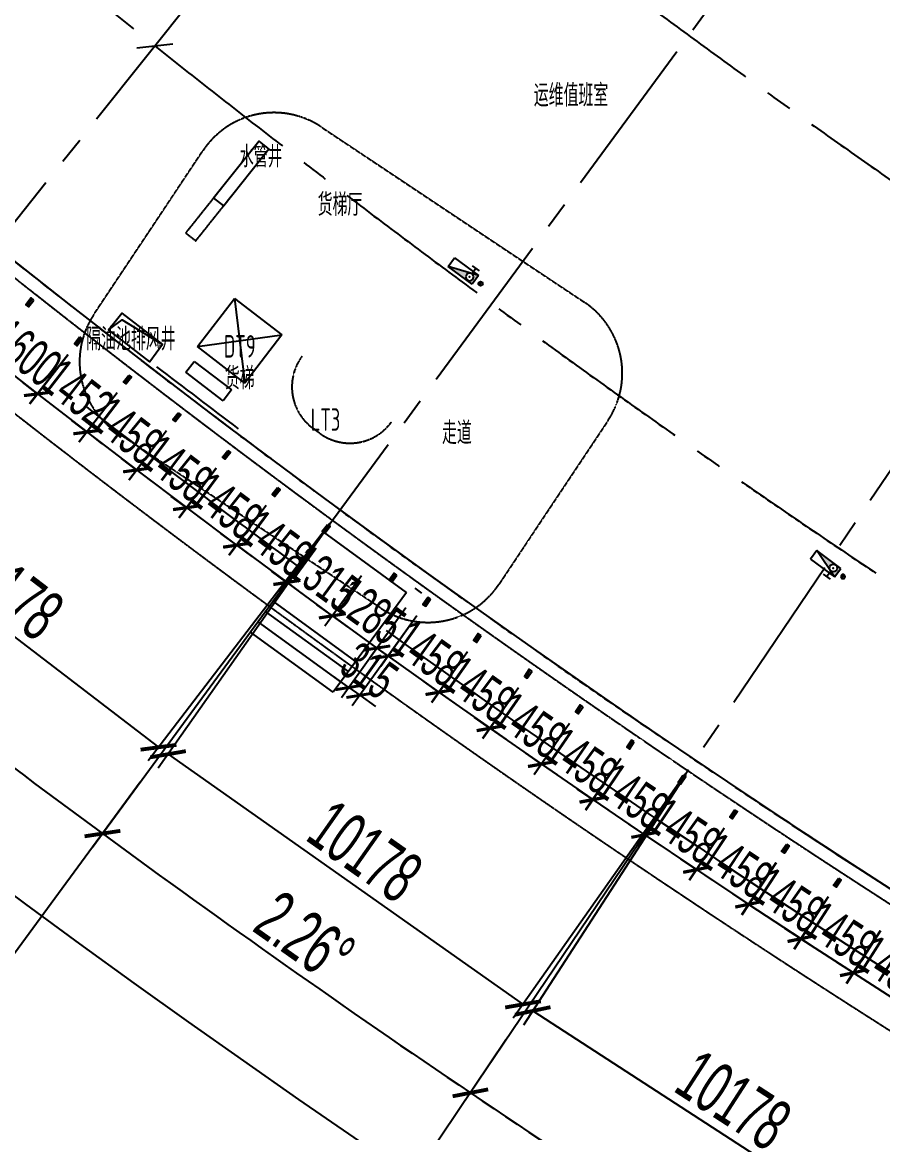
# Model space of a CAD drawing. Extents: x -668578 to 2331563, y -1202445 to 1620273.
# Drawn here: x 160994 to 181167, y 67706 to 93733 of the extents above; entities that cross this region are included whole.
import ezdxf
from ezdxf.enums import TextEntityAlignment as Align

# ---------------------------------------------------------------- set-up
doc = ezdxf.new("R2010")
doc.units = 0
for name, pattern in [('CENTER2', [28.575, 19.05, -3.175, 3.175, -3.175]), ('DASH', [0.35, 0.25, -0.1]), ('DOT2', [0.125, 0, -0.125])]:
    doc.linetypes.add(name, pattern=pattern)
doc.layers.get('0').update_dxf_attribs({"color": 8})
doc.layers.get('Defpoints').update_dxf_attribs({"color": 8})
for name, color, linetype in [('#标注', 8, 'Continuous'), ('#轴线', 8, 'CENTER2'), ('A-BEAM-PLAN-C', 8, 'Continuous'), ('A-DIMS-150', 8, 'Continuous'), ('A-DIMS-200', 8, 'Continuous'), ('A-EVTR', 8, 'Continuous'), ('A-FLOR-OTLN', 8, 'DOT2'), ('A-HATH', 8, 'Continuous'), ('A-STRS', 8, 'Continuous'), ('A-WIND-FRAM', 8, 'Continuous'), ('G-PATT', 8, 'Continuous'), ('STAIR', 8, 'Continuous'), ('外轮廓', 8, 'Continuous'), ('建-文字', 8, 'Continuous'), ('建-消防-文字', 8, 'Continuous'), ('水-消防-消火栓', 8, 'Continuous'), ('水-消防-消火栓-标识', 8, 'Continuous')]:
    doc.layers.add(name, color=color, linetype=linetype)
doc.layers.add('Def point', color=8, linetype='Continuous', plot=False)
doc.styles.add('JHZX', font='jrs.shx', dxfattribs={"width": 0.6, "bigfont": 'jhz.shx'})
doc.styles.add('XD2008', font='xd-hzs.shx', dxfattribs={"width": 0.7, "bigfont": 'xd-hztxt.shx'})
doc.dimstyles.new('JZBZ-300', dxfattribs={"dimscale": 300, "dimtxt": 3, "dimasz": 1.5, "dimexe": 1, "dimexo": 1, "dimgap": 0.5, "dimtad": 1, "dimdec": 0, "dimdsep": 46, "dimtxsty": 'JHZX', "dimblk1": 'ARCHTICK', "dimblk2": 'ARCHTICK', "dimsah": 1, "dimcen": 0, "dimclrd": 1, "dimclre": 1, "dimclrt": 2, "dimazin": 2, "dimtfac": 1, "dimtdec": 0, "dimtix": 1, "dimtmove": 0, "dimatfit": 3, "dimfxl": 0, "dimtolj": 1, "dimlwd": -1, "dimlwe": -1, "dimarcsym": 0})
doc.dimstyles.new('JZBZ-400', dxfattribs={"dimscale": 400, "dimtxt": 3, "dimasz": 1.5, "dimexe": 1, "dimexo": 1, "dimgap": 0.5, "dimtad": 1, "dimdec": 0, "dimdsep": 46, "dimtxsty": 'JHZX', "dimblk1": 'ARCHTICK', "dimblk2": 'ARCHTICK', "dimsah": 1, "dimcen": 0, "dimclrd": 1, "dimclre": 1, "dimclrt": 2, "dimazin": 2, "dimtfac": 1, "dimtdec": 0, "dimtix": 1, "dimtmove": 0, "dimatfit": 3, "dimfxl": 0, "dimtolj": 1, "dimlwd": -1, "dimlwe": -1, "dimarcsym": 0})

# ---------------------------------------------------------------- blocks, each defined once
blk = doc.blocks.new('_ARCHTICK')
at = {"color": 0, "linetype": 'ByBlock', "const_width": 0.15}
blk.add_lwpolyline([(-0.5, -0.5), (0.5, 0.5)], dxfattribs=at)
blk = doc.blocks.new('*D2939')
at = {"layer": '#标注', "ltscale": 300, "transparency": 16777216}
for p, q in [((-1773, -1481), (-9342, -7863)), ((165914, -92056), (164727, -101884))]:
    blk.add_line(p, q, dxfattribs=at)
blk.add_arc((197092, 166179), 269610, 220.13382, 263.11563, dxfattribs=at)
at = {"layer": 'Defpoints', "color": 0, "ltscale": 300, "transparency": 16777216}
for p in [(197092, 166179), (-1467, -1224), (40380, -53208), (165962, -91659)]:
    blk.add_point(p, dxfattribs=at)
at = {"layer": '#标注', "ltscale": 300, "transparency": 16777216, "xscale": 600, "yscale": 600, "zscale": 600}
for p, rotation in [((-9036, -7605), 130.1338192809485), ((164775, -101487), 353.1156299250187)]:
    blk.add_blockref('_ARCHTICK', p, dxfattribs=dict(at, rotation=rotation))
at = {"layer": '#标注', "ltscale": 300, "transparency": 16777216, "insert": (69342, -70334), "char_height": 1200, "attachment_point": 5, "rotation": 331.6247, "style": 'JHZX'}
blk.add_mtext('\\A1;42.98°', dxfattribs=at)
blk = doc.blocks.new('*D2928')
at = {"layer": '#标注', "ltscale": 300, "transparency": 16777216}
for p, q in [((34974, -37229), (30299, -43094)), ((43129, -43470), (38690, -49515))]:
    blk.add_line(p, q, dxfattribs=at)
blk.add_arc((197092, 166179), 267210, 231.44482, 233.70702, dxfattribs=at)
at = {"layer": 'Defpoints', "color": 0, "ltscale": 300, "transparency": 16777216}
for p in [(197092, 166179), (35223, -36916), (43366, -43147), (33313, -44955)]:
    blk.add_point(p, dxfattribs=at)
at = {"layer": '#标注', "ltscale": 300, "transparency": 16777216, "xscale": 600, "yscale": 600, "zscale": 600}
for p, rotation in [((30549, -42781), 141.4448202023588), ((38927, -49192), 323.7070209422223)]:
    blk.add_blockref('_ARCHTICK', p, dxfattribs=dict(at, rotation=rotation))
at = {"layer": '#标注', "ltscale": 300, "transparency": 16777216, "insert": (35192, -45393), "char_height": 1200, "attachment_point": 5, "rotation": 322.5759, "style": 'JHZX'}
blk.add_mtext('\\A1;2.26°', dxfattribs=at)
blk = doc.blocks.new('*D2929')
at = {"layer": '#标注', "ltscale": 300, "transparency": 16777216}
for p, q in [((43129, -43470), (38690, -49515)), ((51525, -49384), (47327, -55599))]:
    blk.add_line(p, q, dxfattribs=at)
blk.add_arc((197092, 166179), 267210, 233.70702, 235.96922, dxfattribs=at)
at = {"layer": 'Defpoints', "color": 0, "ltscale": 300, "transparency": 16777216}
for p in [(197092, 166179), (43366, -43147), (51748, -49052), (41775, -51255)]:
    blk.add_point(p, dxfattribs=at)
at = {"layer": '#标注', "ltscale": 300, "transparency": 16777216, "xscale": 600, "yscale": 600, "zscale": 600}
for p, rotation in [((38927, -49192), 143.7070209422216), ((47551, -55268), 325.9692216820953)]:
    blk.add_blockref('_ARCHTICK', p, dxfattribs=dict(at, rotation=rotation))
at = {"layer": '#标注', "ltscale": 300, "transparency": 16777216, "insert": (43670, -51619), "char_height": 1200, "attachment_point": 5, "rotation": 324.8381, "style": 'JHZX'}
blk.add_mtext('\\A1;2.26°', dxfattribs=at)
blk = doc.blocks.new('*D2930')
at = {"layer": '#标注', "ltscale": 300, "transparency": 16777216}
for p, q in [((51525, -49384), (47327, -55599)), ((60147, -54962), (56198, -61338))]:
    blk.add_line(p, q, dxfattribs=at)
blk.add_arc((197092, 166179), 267210, 235.96922, 238.23142, dxfattribs=at)
at = {"layer": 'Defpoints', "color": 0, "ltscale": 300, "transparency": 16777216}
for p in [(197092, 166179), (51748, -49052), (60357, -54622), (50478, -57217)]:
    blk.add_point(p, dxfattribs=at)
at = {"layer": '#标注', "ltscale": 300, "transparency": 16777216, "xscale": 600, "yscale": 600, "zscale": 600}
for p, rotation in [((47551, -55268), 145.9692216820956), ((56409, -60998), 328.2314223311194)]:
    blk.add_blockref('_ARCHTICK', p, dxfattribs=dict(at, rotation=rotation))
at = {"layer": '#标注', "ltscale": 300, "transparency": 16777216, "insert": (52386, -57505), "char_height": 1200, "attachment_point": 5, "rotation": 327.1003, "style": 'JHZX'}
blk.add_mtext('\\A1;2.26°', dxfattribs=at)
blk = doc.blocks.new('*U2924')
at = {"linetype": 'ByBlock'}
blk.add_line((0, -20), (0, 0), dxfattribs=at)
blk.add_circle((0, -24), 4, dxfattribs=at)
at = {"color": 253, "linetype": 'ByBlock', "style": 'JHZX', "width": 0.75}
blk.add_attdef('AXES', text='', height=4, dxfattribs=at).set_placement((0, -24), align=Align.MIDDLE_CENTER)
blk = doc.blocks.new('*D3009')
at = {"layer": '#标注', "transparency": 16777216}
for p, q in [((-118332, -26825), (-122588, -32386)), ((-122345, -32068), (-114262, -38254)), ((-110249, -33010), (-114505, -38571))]:
    blk.add_line(p, q, dxfattribs=at)
at = {"layer": 'Defpoints', "color": 0, "transparency": 16777216}
for p in [(-118089, -26507), (-110006, -32692), (-114262, -38254)]:
    blk.add_point(p, dxfattribs=at)
at = {"layer": '#标注', "transparency": 16777216, "xscale": 600, "yscale": 600, "zscale": 600}
for p, rotation in [((-122345, -32068), 142.5759192898521), ((-114262, -38254), 322.5759192898521)]:
    blk.add_blockref('_ARCHTICK', p, dxfattribs=dict(at, rotation=rotation))
at = {"layer": '#标注', "transparency": 16777216, "insert": (-117817, -34526), "char_height": 1200, "attachment_point": 5, "rotation": 322.5759, "style": 'JHZX'}
blk.add_mtext('\\A1;10178', dxfattribs=at)
blk = doc.blocks.new('*D3010')
at = {"layer": '#标注', "transparency": 16777216}
for p, q in [((-101902, -38890), (-105706, -44769)), ((-105489, -44433), (-96943, -49962)), ((-93357, -44418), (-97160, -50298))]:
    blk.add_line(p, q, dxfattribs=at)
at = {"layer": 'Defpoints', "color": 0, "transparency": 16777216}
for p in [(-101685, -38554), (-93139, -44082), (-96943, -49962)]:
    blk.add_point(p, dxfattribs=at)
at = {"layer": '#标注', "transparency": 16777216, "xscale": 600, "yscale": 600, "zscale": 600}
for p, rotation in [((-105489, -44433), 147.1003207696899), ((-96943, -49962), 327.1003207696899)]:
    blk.add_blockref('_ARCHTICK', p, dxfattribs=dict(at, rotation=rotation))
at = {"layer": '#标注', "transparency": 16777216, "insert": (-100782, -46526), "char_height": 1200, "attachment_point": 5, "rotation": 327.1003, "style": 'JHZX'}
blk.add_mtext('\\A1;10178', dxfattribs=at)
blk = doc.blocks.new('*D3011')
at = {"layer": '#标注', "transparency": 16777216}
for p, q in [((-110236, -33019), (-114269, -38744)), ((-114039, -38417), (-105718, -44279)), ((-101916, -38881), (-105948, -44606))]:
    blk.add_line(p, q, dxfattribs=at)
at = {"layer": 'Defpoints', "color": 0, "transparency": 16777216}
for p in [(-110006, -32692), (-101685, -38554), (-105718, -44279)]:
    blk.add_point(p, dxfattribs=at)
at = {"layer": '#标注', "transparency": 16777216, "xscale": 600, "yscale": 600, "zscale": 600}
for p, rotation in [((-114039, -38417), 144.8381225946805), ((-105718, -44279), 324.8381225946805)]:
    blk.add_blockref('_ARCHTICK', p, dxfattribs=dict(at, rotation=rotation))
at = {"layer": '#标注', "transparency": 16777216, "insert": (-109418, -40694), "char_height": 1200, "attachment_point": 5, "rotation": 324.8381, "style": 'JHZX'}
blk.add_mtext('\\A1;10178', dxfattribs=at)
blk = doc.blocks.new('*D2565')
at = {"layer": '#标注', "color": 1, "ltscale": 300, "transparency": 16777216}
for p, q in [((160807, 86923), (159907, 85774)), ((160092, 86010), (161351, 85023)), ((162067, 85935), (161166, 84787))]:
    blk.add_line(p, q, dxfattribs=at)
at = {"layer": 'Defpoints', "color": 0, "ltscale": 300, "transparency": 16777216}
for p in [(160992, 87159), (162252, 86172), (161351, 85023)]:
    blk.add_point(p, dxfattribs=at)
at = {"layer": '#标注', "color": 1, "ltscale": 300, "transparency": 16777216, "xscale": 450, "yscale": 450, "zscale": 450}
for p, rotation in [((160092, 86010), 141.9149667634402), ((161351, 85023), 321.9149667634401)]:
    blk.add_blockref('_ARCHTICK', p, dxfattribs=dict(at, rotation=rotation))
at = {"layer": '#标注', "color": 2, "ltscale": 300, "transparency": 16777216, "insert": (161092, 85989), "char_height": 900, "attachment_point": 5, "rotation": 321.915, "style": 'JHZX'}
blk.add_mtext('\\A1;1600', dxfattribs=at)
blk = doc.blocks.new('*D2566')
at = {"layer": '#标注', "color": 1, "ltscale": 300, "transparency": 16777216}
for p, q in [((162068, 85934), (161176, 84782)), ((161360, 85019), (161004, 85295)), ((161360, 85019), (162508, 84130)), ((163217, 85045), (162324, 83893)), ((162508, 84130), (162864, 83854))]:
    blk.add_line(p, q, dxfattribs=at)
at = {"layer": 'Defpoints', "color": 0, "ltscale": 300, "transparency": 16777216}
for p in [(162252, 86172), (163400, 85282), (162508, 84130)]:
    blk.add_point(p, dxfattribs=at)
at = {"layer": '#标注', "color": 1, "ltscale": 300, "transparency": 16777216, "xscale": 450, "yscale": 450, "zscale": 450}
for p, rotation in [((161360, 85019), 322.2533537688861), ((162508, 84130), 142.2533537688861)]:
    blk.add_blockref('_ARCHTICK', p, dxfattribs=dict(at, rotation=rotation))
at = {"layer": '#标注', "color": 2, "ltscale": 300, "transparency": 16777216, "insert": (162301, 85049), "char_height": 900, "attachment_point": 5, "rotation": 322.2534, "style": 'JHZX'}
blk.add_mtext('\\A1;1452', dxfattribs=at)
blk = doc.blocks.new('*D2567')
at = {"layer": '#标注', "color": 1, "ltscale": 300, "transparency": 16777216}
for p, q in [((163218, 85044), (162333, 83888)), ((162515, 84126), (162158, 84399)), ((162515, 84126), (163673, 83240)), ((164376, 84158), (163491, 83002)), ((163673, 83240), (164030, 82967))]:
    blk.add_line(p, q, dxfattribs=at)
at = {"layer": 'Defpoints', "color": 0, "ltscale": 300, "transparency": 16777216}
for p in [(163400, 85282), (164558, 84397), (163673, 83240)]:
    blk.add_point(p, dxfattribs=at)
at = {"layer": '#标注', "color": 1, "ltscale": 300, "transparency": 16777216, "xscale": 450, "yscale": 450, "zscale": 450}
for p, rotation in [((162515, 84126), 322.5759630765827), ((163673, 83240), 142.5759630765827)]:
    blk.add_blockref('_ARCHTICK', p, dxfattribs=dict(at, rotation=rotation))
at = {"layer": '#标注', "color": 2, "ltscale": 300, "transparency": 16777216, "insert": (163459, 84159), "char_height": 900, "attachment_point": 5, "rotation": 322.576, "style": 'JHZX'}
blk.add_mtext('\\A1;1458', dxfattribs=at)
blk = doc.blocks.new('*D2568')
at = {"layer": '#标注', "color": 1, "ltscale": 300, "transparency": 16777216}
for p, q in [((164377, 84157), (163500, 82998)), ((163681, 83237), (163322, 83509)), ((163681, 83237), (164844, 82358)), ((165540, 83278), (164663, 82118)), ((164844, 82358), (165203, 82086))]:
    blk.add_line(p, q, dxfattribs=at)
at = {"layer": 'Defpoints', "color": 0, "ltscale": 300, "transparency": 16777216}
for p in [(164558, 84397), (165721, 83517), (164844, 82358)]:
    blk.add_point(p, dxfattribs=at)
at = {"layer": '#标注', "color": 1, "ltscale": 300, "transparency": 16777216, "xscale": 450, "yscale": 450, "zscale": 450}
for p, rotation in [((163681, 83237), 322.899107211722), ((164844, 82358), 142.899107211722)]:
    blk.add_blockref('_ARCHTICK', p, dxfattribs=dict(at, rotation=rotation))
at = {"layer": '#标注', "color": 2, "ltscale": 300, "transparency": 16777216, "insert": (164624, 83276), "char_height": 900, "attachment_point": 5, "rotation": 322.8991, "style": 'JHZX'}
blk.add_mtext('\\A1;1458', dxfattribs=at)
blk = doc.blocks.new('*D2569')
at = {"layer": '#标注', "color": 1, "ltscale": 300, "transparency": 16777216}
for p, q in [((165541, 83277), (164670, 82112)), ((164850, 82352), (164489, 82621)), ((164850, 82352), (166017, 81479)), ((166709, 82404), (165838, 81239)), ((166017, 81479), (166378, 81210))]:
    blk.add_line(p, q, dxfattribs=at)
at = {"layer": 'Defpoints', "color": 0, "ltscale": 300, "transparency": 16777216}
for p in [(165721, 83517), (166888, 82644), (166017, 81479)]:
    blk.add_point(p, dxfattribs=at)
at = {"layer": '#标注', "color": 1, "ltscale": 300, "transparency": 16777216, "xscale": 450, "yscale": 450, "zscale": 450}
for p, rotation in [((164850, 82352), 323.2222601795789), ((166017, 81479), 143.2222601795789)]:
    blk.add_blockref('_ARCHTICK', p, dxfattribs=dict(at, rotation=rotation))
at = {"layer": '#标注', "color": 2, "ltscale": 300, "transparency": 16777216, "insert": (165793, 82396), "char_height": 900, "attachment_point": 5, "rotation": 323.2223, "style": 'JHZX'}
blk.add_mtext('\\A1;1458', dxfattribs=at)
blk = doc.blocks.new('*D2570')
at = {"layer": '#标注', "color": 1, "ltscale": 300, "transparency": 16777216}
for p, q in [((166710, 82403), (165845, 81231)), ((166023, 81473), (165661, 81740)), ((166023, 81473), (167195, 80607)), ((167883, 81537), (167017, 80365)), ((167195, 80607), (167557, 80339))]:
    blk.add_line(p, q, dxfattribs=at)
at = {"layer": 'Defpoints', "color": 0, "ltscale": 300, "transparency": 16777216}
for p in [(166888, 82644), (168061, 81778), (167195, 80607)]:
    blk.add_point(p, dxfattribs=at)
at = {"layer": '#标注', "color": 1, "ltscale": 300, "transparency": 16777216, "xscale": 450, "yscale": 450, "zscale": 450}
for p, rotation in [((166023, 81473), 323.5454596409256), ((167195, 80607), 143.5454596409255)]:
    blk.add_blockref('_ARCHTICK', p, dxfattribs=dict(at, rotation=rotation))
at = {"layer": '#标注', "color": 2, "ltscale": 300, "transparency": 16777216, "insert": (166966, 81522), "char_height": 900, "attachment_point": 5, "rotation": 323.5455, "style": 'JHZX'}
blk.add_mtext('\\A1;1458', dxfattribs=at)
blk = doc.blocks.new('*D2571')
at = {"layer": '#标注', "color": 1, "ltscale": 300, "transparency": 16777216}
for p, q in [((167884, 81536), (167023, 80358)), ((167200, 80600), (166837, 80865)), ((168946, 80760), (168085, 79582)), ((167200, 80600), (168262, 79824)), ((168262, 79824), (168626, 79559))]:
    blk.add_line(p, q, dxfattribs=at)
at = {"layer": 'Defpoints', "color": 0, "ltscale": 300, "transparency": 16777216}
for p in [(168061, 81778), (169123, 81002), (168262, 79824)]:
    blk.add_point(p, dxfattribs=at)
at = {"layer": '#标注', "color": 1, "ltscale": 300, "transparency": 16777216, "xscale": 450, "yscale": 450, "zscale": 450}
for p, rotation in [((167200, 80600), 323.8528529970459), ((168262, 79824), 143.8528529970459)]:
    blk.add_blockref('_ARCHTICK', p, dxfattribs=dict(at, rotation=rotation))
at = {"layer": '#标注', "color": 2, "ltscale": 300, "transparency": 16777216, "insert": (168085, 80696), "char_height": 900, "attachment_point": 5, "rotation": 323.8529, "style": 'JHZX'}
blk.add_mtext('\\A1;1315', dxfattribs=at)
blk = doc.blocks.new('*D2572')
at = {"layer": '#标注', "color": 1, "ltscale": 300, "transparency": 16777216}
for p, q in [((168947, 80759), (168091, 79575)), ((168267, 79818), (167902, 80082)), ((169989, 80006), (169133, 78822)), ((168267, 79818), (169308, 79065)), ((169308, 79065), (169673, 78802))]:
    blk.add_line(p, q, dxfattribs=at)
at = {"layer": 'Defpoints', "color": 0, "ltscale": 300, "transparency": 16777216}
for p in [(169123, 81002), (170165, 80250), (169308, 79065)]:
    blk.add_point(p, dxfattribs=at)
at = {"layer": '#标注', "color": 1, "ltscale": 300, "transparency": 16777216, "xscale": 450, "yscale": 450, "zscale": 450}
for p, rotation in [((168267, 79818), 324.141099078359), ((169308, 79065), 144.141099078359)]:
    blk.add_blockref('_ARCHTICK', p, dxfattribs=dict(at, rotation=rotation))
at = {"layer": '#标注', "color": 2, "ltscale": 300, "transparency": 16777216, "insert": (169139, 79928), "char_height": 900, "attachment_point": 5, "rotation": 324.1411, "style": 'JHZX'}
blk.add_mtext('\\A1;1285', dxfattribs=at)
blk = doc.blocks.new('*D2573')
at = {"layer": '#标注', "color": 1, "ltscale": 300, "transparency": 16777216}
for p, q in [((169990, 80006), (168476, 77898)), ((170245, 79822), (168732, 77714)), ((168651, 78141), (168285, 78404)), ((168651, 78141), (168907, 77958)), ((168907, 77958), (169272, 77695))]:
    blk.add_line(p, q, dxfattribs=at)
at = {"layer": 'Defpoints', "color": 0, "ltscale": 300, "transparency": 16777216}
for p in [(170165, 80250), (170420, 80066), (168907, 77958)]:
    blk.add_point(p, dxfattribs=at)
at = {"layer": '#标注', "color": 1, "ltscale": 300, "transparency": 16777216, "xscale": 450, "yscale": 450, "zscale": 450}
for p, rotation in [((168651, 78141), 324.3185436404275), ((168907, 77958), 144.3185436404275)]:
    blk.add_blockref('_ARCHTICK', p, dxfattribs=dict(at, rotation=rotation))
at = {"layer": '#标注', "color": 2, "ltscale": 300, "transparency": 16777216, "insert": (169129, 78537), "char_height": 900, "attachment_point": 5, "rotation": 324.3185, "style": 'JHZX'}
blk.add_mtext('\\A1;315', dxfattribs=at)
blk = doc.blocks.new('*D2574')
at = {"layer": '#标注', "color": 1, "ltscale": 300, "transparency": 16777216}
for p, q in [((170246, 79822), (169399, 78634)), ((169574, 78878), (169207, 79139)), ((169574, 78878), (170761, 78032)), ((171433, 78975), (170586, 77788)), ((170761, 78032), (171127, 77771))]:
    blk.add_line(p, q, dxfattribs=at)
at = {"layer": 'Defpoints', "color": 0, "ltscale": 300, "transparency": 16777216}
for p in [(170420, 80066), (171607, 79220), (170761, 78032)]:
    blk.add_point(p, dxfattribs=at)
at = {"layer": '#标注', "color": 1, "ltscale": 300, "transparency": 16777216, "xscale": 450, "yscale": 450, "zscale": 450}
for p, rotation in [((169574, 78878), 324.5149312681721), ((170761, 78032), 144.5149312681721)]:
    blk.add_blockref('_ARCHTICK', p, dxfattribs=dict(at, rotation=rotation))
at = {"layer": '#标注', "color": 2, "ltscale": 300, "transparency": 16777216, "insert": (170515, 78944), "char_height": 900, "attachment_point": 5, "rotation": 324.5149, "style": 'JHZX'}
blk.add_mtext('\\A1;1458', dxfattribs=at)
blk = doc.blocks.new('*D2575')
at = {"layer": '#标注', "color": 1, "ltscale": 300, "transparency": 16777216}
for p, q in [((171435, 78974), (170595, 77783)), ((170768, 78028), (170400, 78287)), ((172626, 78135), (171787, 76944)), ((170768, 78028), (171960, 77189)), ((171960, 77189), (172328, 76930))]:
    blk.add_line(p, q, dxfattribs=at)
at = {"layer": 'Defpoints', "color": 0, "ltscale": 300, "transparency": 16777216}
for p in [(171607, 79220), (172799, 78380), (171960, 77189)]:
    blk.add_point(p, dxfattribs=at)
at = {"layer": '#标注', "color": 1, "ltscale": 300, "transparency": 16777216, "xscale": 450, "yscale": 450, "zscale": 450}
for p, rotation in [((170768, 78028), 324.8381097612073), ((171960, 77189), 144.8381097612073)]:
    blk.add_blockref('_ARCHTICK', p, dxfattribs=dict(at, rotation=rotation))
at = {"layer": '#标注', "color": 2, "ltscale": 300, "transparency": 16777216, "insert": (171710, 78099), "char_height": 900, "attachment_point": 5, "rotation": 324.8381, "style": 'JHZX'}
blk.add_mtext('\\A1;1458', dxfattribs=at)
blk = doc.blocks.new('*D2576')
at = {"layer": '#标注', "color": 1, "ltscale": 300, "transparency": 16777216}
for p, q in [((172628, 78134), (171795, 76937)), ((171966, 77183), (171597, 77440)), ((173824, 77301), (172991, 76104)), ((171966, 77183), (173162, 76350)), ((173162, 76350), (173532, 76093))]:
    blk.add_line(p, q, dxfattribs=at)
at = {"layer": 'Defpoints', "color": 0, "ltscale": 300, "transparency": 16777216}
for p in [(172799, 78380), (173996, 77547), (173162, 76350)]:
    blk.add_point(p, dxfattribs=at)
at = {"layer": '#标注', "color": 1, "ltscale": 300, "transparency": 16777216, "xscale": 450, "yscale": 450, "zscale": 450}
for p, rotation in [((171966, 77183), 325.1613013275008), ((173162, 76350), 145.1613013275008)]:
    blk.add_blockref('_ARCHTICK', p, dxfattribs=dict(at, rotation=rotation))
at = {"layer": '#标注', "color": 2, "ltscale": 300, "transparency": 16777216, "insert": (172907, 77259), "char_height": 900, "attachment_point": 5, "rotation": 325.1613, "style": 'JHZX'}
blk.add_mtext('\\A1;1458', dxfattribs=at)
blk = doc.blocks.new('*D2577')
at = {"layer": '#标注', "color": 1, "ltscale": 300, "transparency": 16777216}
for p, q in [((173826, 77300), (172998, 76097)), ((173168, 76344), (172797, 76599)), ((173168, 76344), (174369, 75518)), ((175027, 76474), (174199, 75271)), ((174369, 75518), (174740, 75263))]:
    blk.add_line(p, q, dxfattribs=at)
at = {"layer": 'Defpoints', "color": 0, "ltscale": 300, "transparency": 16777216}
for p in [(173996, 77547), (175197, 76721), (174369, 75518)]:
    blk.add_point(p, dxfattribs=at)
at = {"layer": '#标注', "color": 1, "ltscale": 300, "transparency": 16777216, "xscale": 450, "yscale": 450, "zscale": 450}
for p, rotation in [((173168, 76344), 325.4844590690892), ((174369, 75518), 145.4844590690891)]:
    blk.add_blockref('_ARCHTICK', p, dxfattribs=dict(at, rotation=rotation))
at = {"layer": '#标注', "color": 2, "ltscale": 300, "transparency": 16777216, "insert": (174109, 76425), "char_height": 900, "attachment_point": 5, "rotation": 325.4845, "style": 'JHZX'}
blk.add_mtext('\\A1;1458', dxfattribs=at)
blk = doc.blocks.new('*D2578')
at = {"layer": '#标注', "color": 1, "ltscale": 300, "transparency": 16777216}
for p, q in [((175029, 76473), (174208, 75261)), ((174376, 75509), (174004, 75761)), ((174376, 75509), (175584, 74692)), ((176236, 75656), (175415, 74444)), ((175584, 74692), (175956, 74440))]:
    blk.add_line(p, q, dxfattribs=at)
at = {"layer": 'Defpoints', "color": 0, "ltscale": 300, "transparency": 16777216}
for p in [(175197, 76721), (176404, 75904), (175584, 74692)]:
    blk.add_point(p, dxfattribs=at)
at = {"layer": '#标注', "color": 1, "ltscale": 300, "transparency": 16777216, "xscale": 450, "yscale": 450, "zscale": 450}
for p, rotation in [((174376, 75509), 325.9091653646811), ((175584, 74692), 145.9091653646811)]:
    blk.add_blockref('_ARCHTICK', p, dxfattribs=dict(at, rotation=rotation))
at = {"layer": '#标注', "color": 2, "ltscale": 300, "transparency": 16777216, "insert": (175316, 75598), "char_height": 900, "attachment_point": 5, "rotation": 325.9092, "style": 'JHZX'}
blk.add_mtext('\\A1;1458', dxfattribs=at)
blk = doc.blocks.new('*D2687')
at = {"layer": '#标注', "color": 1, "ltscale": 300, "transparency": 16777216}
for p, q in [((176235, 75653), (175420, 74438)), ((175587, 74688), (175214, 74938)), ((177446, 74841), (176631, 73626)), ((175587, 74688), (176798, 73875)), ((176798, 73875), (177171, 73624))]:
    blk.add_line(p, q, dxfattribs=at)
at = {"layer": 'Defpoints', "color": 0, "ltscale": 300, "transparency": 16777216}
for p in [(176403, 75902), (177613, 75090), (176798, 73875)]:
    blk.add_point(p, dxfattribs=at)
at = {"layer": '#标注', "color": 1, "ltscale": 300, "transparency": 16777216, "xscale": 450, "yscale": 450, "zscale": 450}
for p, rotation in [((175587, 74688), 326.1308169894904), ((176798, 73875), 146.1308169894903)]:
    blk.add_blockref('_ARCHTICK', p, dxfattribs=dict(at, rotation=rotation))
at = {"layer": '#标注', "color": 2, "ltscale": 300, "transparency": 16777216, "insert": (176527, 74779), "char_height": 900, "attachment_point": 5, "rotation": 326.1308, "style": 'JHZX'}
blk.add_mtext('\\A1;1458', dxfattribs=at)
blk = doc.blocks.new('*D2688')
at = {"layer": '#标注', "color": 1, "ltscale": 300, "transparency": 16777216}
for p, q in [((177447, 74840), (176638, 73619)), ((176804, 73869), (176429, 74118)), ((178662, 74034), (177853, 72813)), ((176804, 73869), (178019, 73063)), ((178019, 73063), (178394, 72815))]:
    blk.add_line(p, q, dxfattribs=at)
at = {"layer": 'Defpoints', "color": 0, "ltscale": 300, "transparency": 16777216}
for p in [(177613, 75090), (178828, 74284), (178019, 73063)]:
    blk.add_point(p, dxfattribs=at)
at = {"layer": '#标注', "color": 1, "ltscale": 300, "transparency": 16777216, "xscale": 450, "yscale": 450, "zscale": 450}
for p, rotation in [((176804, 73869), 326.45399545648), ((178019, 73063), 146.4539954564799)]:
    blk.add_blockref('_ARCHTICK', p, dxfattribs=dict(at, rotation=rotation))
at = {"layer": '#标注', "color": 2, "ltscale": 300, "transparency": 16777216, "insert": (177743, 73966), "char_height": 900, "attachment_point": 5, "rotation": 326.454, "style": 'JHZX'}
blk.add_mtext('\\A1;1458', dxfattribs=at)
blk = doc.blocks.new('*D2689')
at = {"layer": '#标注', "color": 1, "ltscale": 300, "transparency": 16777216}
for p, q in [((178664, 74033), (177860, 72806)), ((178024, 73057), (177648, 73303)), ((179883, 73234), (179079, 72007)), ((178024, 73057), (179244, 72258)), ((179244, 72258), (179620, 72011))]:
    blk.add_line(p, q, dxfattribs=at)
at = {"layer": 'Defpoints', "color": 0, "ltscale": 300, "transparency": 16777216}
for p in [(178828, 74284), (180047, 73485), (179244, 72258)]:
    blk.add_point(p, dxfattribs=at)
at = {"layer": '#标注', "color": 1, "ltscale": 300, "transparency": 16777216, "xscale": 450, "yscale": 450, "zscale": 450}
for p, rotation in [((178024, 73057), 326.7771659260802), ((179244, 72258), 146.7771659260802)]:
    blk.add_blockref('_ARCHTICK', p, dxfattribs=dict(at, rotation=rotation))
at = {"layer": '#标注', "color": 2, "ltscale": 300, "transparency": 16777216, "insert": (178963, 73159), "char_height": 900, "attachment_point": 5, "rotation": 326.7772, "style": 'JHZX'}
blk.add_mtext('\\A1;1458', dxfattribs=at)
blk = doc.blocks.new('*D2690')
at = {"layer": '#标注', "color": 1, "ltscale": 300, "transparency": 16777216}
for p, q in [((179885, 73233), (179086, 71999)), ((179249, 72251), (178871, 72496)), ((181108, 72442), (180310, 71208)), ((179249, 72251), (180473, 71459)), ((180473, 71459), (180851, 71215))]:
    blk.add_line(p, q, dxfattribs=at)
at = {"layer": 'Defpoints', "color": 0, "ltscale": 300, "transparency": 16777216}
for p in [(180047, 73485), (181271, 72694), (180473, 71459)]:
    blk.add_point(p, dxfattribs=at)
at = {"layer": '#标注', "color": 1, "ltscale": 300, "transparency": 16777216, "xscale": 450, "yscale": 450, "zscale": 450}
for p, rotation in [((179249, 72251), 327.1003527259988), ((180473, 71459), 147.1003527259988)]:
    blk.add_blockref('_ARCHTICK', p, dxfattribs=dict(at, rotation=rotation))
at = {"layer": '#标注', "color": 2, "ltscale": 300, "transparency": 16777216, "insert": (180187, 72359), "char_height": 900, "attachment_point": 5, "rotation": 327.1004, "style": 'JHZX'}
blk.add_mtext('\\A1;1458', dxfattribs=at)
blk = doc.blocks.new('*D2691')
at = {"layer": '#标注', "color": 1, "ltscale": 300, "transparency": 16777216}
for p, q in [((181110, 72441), (180317, 71200)), ((180479, 71453), (180099, 71695)), ((182338, 71656), (181546, 70415)), ((180479, 71453), (181707, 70668)), ((181707, 70668), (182086, 70426))]:
    blk.add_line(p, q, dxfattribs=at)
at = {"layer": 'Defpoints', "color": 0, "ltscale": 300, "transparency": 16777216}
for p in [(181271, 72694), (182500, 71909), (181707, 70668)]:
    blk.add_point(p, dxfattribs=at)
at = {"layer": '#标注', "color": 1, "ltscale": 300, "transparency": 16777216, "xscale": 450, "yscale": 450, "zscale": 450}
for p, rotation in [((180479, 71453), 327.4235087754819), ((181707, 70668), 147.4235087754819)]:
    blk.add_blockref('_ARCHTICK', p, dxfattribs=dict(at, rotation=rotation))
at = {"layer": '#标注', "color": 2, "ltscale": 300, "transparency": 16777216, "insert": (181416, 71566), "char_height": 900, "attachment_point": 5, "rotation": 327.4235, "style": 'JHZX'}
blk.add_mtext('\\A1;1458', dxfattribs=at)
blk = doc.blocks.new('幕墙分隔')
for p, q in [((-40, -100), (40, 100)), ((0, 100), (0, -100))]:
    blk.add_line(p, q)
blk.add_lwpolyline([(-40, 100), (40, 100), (40, -100), (-40, -100)], close=True)
blk = doc.blocks.new('消火栓箱-111')
blk.add_hatch(color=256).paths.add_polyline_path([(-200, -54), (-200, -60, -0.414214), (-110, -150, -1), (-290, -150, -0.414214), (-200, -60), (-200, -54), (-350, 0), (-350, -250), (350, -250)])
for p, q in [((350, 0), (-350, 0)), ((-350, 0), (350, -250)), ((-350, 0), (-350, -250)), ((-300, 100), (-100, 100)), ((-200, -60), (-200, 100)), ((350, -250), (350, 0)), ((-350, -250), (350, -250))]:
    blk.add_line(p, q)
blk.add_circle((-200, -150), 90)
blk.add_point((-200, -150))
at = {"layer": '水-消防-消火栓'}
blk.add_arc((-350, 0), 700, 359.9687, 0, dxfattribs=at)
blk = doc.blocks.new('立管-R75-1')
at = {"linetype": 'Continuous'}
blk.add_circle((0, 0), 75, dxfattribs=at)
blk.add_point((0, 0), dxfattribs=at)
blk = doc.blocks.new('A$Caccc0cd0')
at = {"layer": '#标注'}
for p1, p2, picture, middle in [((-118089, -26507), (-110006, -32692.3), '*D3009', (-117817, -34525.7)), ((-110006, -32692.3), (-101685.2, -38553.7), '*D3011', (-109417.7, -40693.9)), ((-101685.2, -38553.7), (-93139.5, -44082.1), '*D3010', (-100781.5, -46525.9))]:
    dim = blk.add_aligned_dim(p1=p1, p2=p2, distance=-7002.8, dimstyle='JZBZ-400', override={"dimclrd": 256, "dimclre": 256, "dimclrt": 256}, dxfattribs=at)
    dim.commit()
    dim.dimension.update_dxf_attribs({"geometry": picture, "text_midpoint": middle})
blk = doc.blocks.new('DSGDFG')
at = {"layer": '#标注', "ltscale": 300}
blk.add_arc((197092.2, 166179.2), 257800, 220.136073, 263.11563, dxfattribs=at)
at = {"layer": '#轴线', "ltscale": 200}
for p, q in [((35227.4, -36910.9), (78982.9, 17988.6)), ((43365.9, -43147.5), (84924.4, 13442)), ((91040.7, 9133.5), (51745.5, -49056.6))]:
    blk.add_line(p, q, dxfattribs=at)
for radius in [206950, 212800, 220600, 228400, 236200, 244000, 251800, 257800]:
    blk.add_arc((197092.2, 166179.2), radius, 218.438892, 265.140584, dxfattribs=at)
at = {"layer": '#标注', "ltscale": 300}
blk.add_blockref('A$Caccc0cd0', (154502.6, -8915.6), dxfattribs=at)
at = {"layer": '#标注', "linetype": 'ByBlock', "xscale": 400, "yscale": 400}
for p, rotation, values in [((39809.2, -47979.6), 323.7365128528522, {'AXES': 'S7'}), ((48384.8, -54020.8), 325.9985947828763, {'AXES': 'S8'})]:
    blk.add_blockref('*U2924', p, dxfattribs=dict(at, rotation=rotation)).add_auto_attribs(values)
at = {"layer": '#标注', "ltscale": 300}
for base, p1, p2, picture, middle in [((40379.7, -53208.3), (-1467, -1223.5), (165961.7, -91658.5), '*D2939', (69341.6, -70334.5)), ((33313, -44955.1), (35223.1, -36916.4), (43365.9, -43147.5), '*D2928', (35192.1, -45393)), ((41774.7, -51255.4), (43365.9, -43147.5), (51748.4, -49052.3), '*D2929', (43669.6, -51618.7)), ((50478.4, -57216.7), (51748.4, -49052.3), (60357.4, -54621.7), '*D2930', (52386.2, -57504.9))]:
    dim = blk.add_angular_dim_3p(base=base, center=(197092.1, 166179.2), p1=p1, p2=p2, dimstyle='JZBZ-400', override={"dimclrd": 256, "dimclre": 256, "dimclrt": 256}, dxfattribs=at)
    dim.commit()
    dim.dimension.update_dxf_attribs({"geometry": picture, "text_midpoint": middle})
blk = doc.blocks.new('HJGHJ')
at = {"layer": '#标注', "ltscale": 300}
for p1, p2, distance, picture, middle in [((160992.2, 87158.7), (162251.8, 86171.6), -1459.6, '*D2565', (161091.8, 85988.5)), ((162251.8, 86171.6), (163400.3, 85282.4), -1457.6, '*D2566', (162301.1, 85048.9)), ((163400.3, 85282.4), (164558, 84396.5), -1456.3, '*D2567', (163458.8, 84159.4)), ((164558, 84396.5), (165720.7, 83517.2), -1453.7, '*D2568', (164624.4, 83276)), ((165720.7, 83517.2), (166888.3, 82644.4), -1455, '*D2569', (165792.6, 82396)), ((166888.3, 82644.4), (168060.8, 81778.2), -1456.7, '*D2570', (166965.5, 81522.2)), ((168060.8, 81778.2), (169123.1, 81002.3), -1459.1, '*D2571', (168085.2, 80696.5)), ((169123.1, 81002.3), (170164.5, 80249.5), -1461.4, '*D2572', (169139.2, 79927.8)), ((170164.5, 80249.5), (170420.3, 80065.9), -2595.2, '*D2573', (169128.6, 78537)), ((170420.3, 80065.9), (171607.3, 79219.6), -1458.7, '*D2574', (170515.3, 78943.5)), ((171607.3, 79219.6), (172799.1, 78380.1), -1457.2, '*D2575', (171709.6, 78099.1)), ((172799.1, 78380.1), (173995.6, 77547.3), -1458.4, '*D2576', (172906.9, 77259.2)), ((173995.6, 77547.3), (175196.8, 76721.3), -1460.3, '*D2577', (174108.7, 76425.4)), ((175196.8, 76721.3), (176403.9, 75904.3), -1463.6, '*D2578', (175316.3, 75597.6)), ((176402.6, 75902.1), (177613, 75089.6), -1462.8, '*D2687', (176527, 74779.5)), ((177613, 75089.6), (178828, 74284.1), -1464.8, '*D2688', (177742.6, 73966.1)), ((178828, 74284.1), (180047.5, 73485.4), -1467.3, '*D2689', (178962.5, 73159.2)), ((180047.5, 73485.4), (181271.4, 72693.6), -1469.8, '*D2690', (180187, 72359.2)), ((181271.4, 72693.6), (182499.9, 71908.7), -1472.3, '*D2691', (181416, 71566))]:
    dim = blk.add_aligned_dim(p1=p1, p2=p2, distance=distance, dimstyle='JZBZ-300', dxfattribs=at)
    dim.commit()
    dim.dimension.update_dxf_attribs({"geometry": picture, "text_midpoint": middle})

msp = doc.modelspace()

# ---------------------------------------------------------------- linework, layer by layer
at = {"layer": 'A-BEAM-PLAN-C'}
for points in [[(165480.8, 89614.5), (166540.4, 90944), (166777.6, 90760.4), (165717.9, 89430.7)], [(163018.7, 86525.4), (163330.5, 86916.6), (164283.6, 86180.2), (163987.5, 85777)]]:
    msp.add_lwpolyline(points, close=True, dxfattribs=at)
at = {"layer": 'A-BEAM-PLAN-C', "linetype": 'DASH'}
msp.add_lwpolyline([(165683.4, 89868.8), (164826.4, 88793.6), (165063.6, 88609.7), (165920.6, 89685.1)], dxfattribs=at)
at = {"layer": 'A-BEAM-PLAN-C'}
msp.add_lwpolyline([(164146.1, 85655.1, -0.0002287), (166057.1, 84202.6, 2.0167429)], format="xyb", dxfattribs=at)
at = {"layer": 'A-DIMS-150'}
msp.add_lwpolyline([(163018.7, 86525.4), (163335.4, 86760.3), (164283.6, 86180.2)], dxfattribs=at)
at = {"layer": 'A-DIMS-200'}
msp.add_line((170363.7, 80352.7), (170202.5, 80471), dxfattribs=at)
at = {"layer": 'A-EVTR'}
for p, q in [((165104.2, 86131.2), (165972.1, 87257.8)), ((165104.4, 86131.5), (165972.3, 87258)), ((165972.1, 87257.8), (166213.3, 85276.8)), ((165972.3, 87258), (167081.4, 86403.6)), ((165972.3, 87258), (166213.5, 85277.1)), ((165104.4, 86131.5), (167081.4, 86403.6)), ((167081.1, 86403.4), (166213.3, 85276.8)), ((167081.4, 86403.6), (166213.5, 85277.1)), ((166213.3, 85276.8), (165104.2, 86131.2)), ((166213.5, 85277.1), (165104.4, 86131.5)), ((164830.2, 85529.7), (165026.7, 85784.8)), ((165026.7, 85784.8), (165898.1, 85113.5)), ((165701.6, 84858.4), (164830.2, 85529.7)), ((165898.1, 85113.5), (165701.6, 84858.4))]:
    msp.add_line(p, q, dxfattribs=at)
at = {"layer": 'A-FLOR-OTLN'}
msp.add_lwpolyline([(144723.5, 144904.2), (123725.4, 127200.9, 0.4137557), (123453.2, 124033.1, 0.1896725), (289602.9, 33911, 0.4147861), (292110.8, 35874.5), (301329.9, 112232.2, 0.3799313), (283898, 137386.1, 0.2364517)], format="xyb", dxfattribs=at)
at = {"layer": 'A-HATH'}
for points in [[(162506.9, 84708.5, 0.0059854), (167469, 80972.2, 0.0059854)], [(169526.9, 79476.4, 0.0392802), (204330.2, 58371.9)]]:
    msp.add_lwpolyline(points, format="xyb", dxfattribs=at)
at = {"layer": 'A-STRS'}
for p, q in [((168060.8, 81778.3), (166344.2, 79440.8)), ((168818.1, 78754.5), (166876.9, 80166.2)), ((170564.7, 80208.5), (170453.5, 80043.5)), ((168640.5, 78512.7), (166699.4, 79924.4)), ((168462.9, 78270.9), (166521.8, 79682.6)), ((168285.3, 78029.1), (166344.2, 79440.8))]:
    msp.add_line(p, q, dxfattribs=at)
msp.add_lwpolyline([(170002, 80366.5), (168285.3, 78029.1)], dxfattribs=at)
at = {"layer": 'Def point'}
msp.add_line((163680.6, 93131.9), (164523.8, 93227.1), dxfattribs=at)
at = {"layer": 'G-PATT', "linetype": 'DASH', "ltscale": 3}
msp.add_lwpolyline([(168004.3, 91277.5), (174169.6, 87171.4, -0.4142136), (174725.5, 84398.2), (172168.5, 80558.8, -0.4142136), (169395.2, 80002.8), (163229.9, 84108.9, -0.4142136), (162674, 86882.2), (165231, 90721.6, -0.4142136)], format="xyb", close=True, dxfattribs=at)
at = {"layer": 'STAIR', "color": 9, "linetype": 'DASH'}
msp.add_line((167966.9, 84100.1), (167805.7, 84218.5), dxfattribs=at)
for points in [[(167548.8, 85896, 0.4142136), (167805.7, 84218.5)], [(169644.4, 84357, -0.4142136), (167966.9, 84100.1)]]:
    msp.add_lwpolyline(points, format="xyb", dxfattribs=at)
at = {"layer": '外轮廓', "linetype": 'DASH', "ltscale": 3}
msp.add_lwpolyline([(189043.5, 68295.9), (215978.7, 111791.1, -0.0850899), (162593.9, 156962.1), (123487.8, 123995.6, 0.0839387)], format="xyb", close=True, dxfattribs=at)
at = {"layer": '外轮廓', "color": 3, "linetype": 'DASH', "ltscale": 5}
msp.add_lwpolyline([(247962, 95189.5, -0.0557711), (206693.7, 116160.7, 0.0893479), (198834.6, 119514.7), (198303.9, 119636.3, -0.1125361), (188734.2, 124250.3, -0.0289167), (170483.8, 140623, 0.4135318), (166811.2, 140640.7), (136046.8, 110241.2, 0.4147813), (136028.4, 106560.7, 0.1704917), (291409.1, 31179.3, 0.412564), (294285.9, 33450.8), (303762.3, 111938.5, 1.1742183), (253463.5, 109937.5, 1.1742183)], format="xyb", dxfattribs=at)
at = {"layer": '建-消防-文字'}
msp.add_line((170002, 80366.5), (168060.8, 81778.3), dxfattribs=at)

# ---------------------------------------------------------------- block references
at = {"layer": '#标注'}
for name, p in [('DSGDFG', (123948.9, 123910)), ('HJGHJ', (0, 0))]:
    msp.add_blockref(name, p, dxfattribs=at)
at = {"layer": 'A-WIND-FRAM', "xscale": -1}
for p, rotation in [((161173.2, 87167.3), 322.0594478365339), ((169688.3, 80716.1), 324.0515643573705), ((170476.2, 80148.8), 326.0292781748656), ((171663.2, 79302.6), 326.0292781748656), ((172855, 78463), 326.0292781748656), ((174051.5, 77630.3), 326.0292781748656), ((175252.7, 76804.2), 326.0292781748656)]:
    msp.add_blockref('幕墙分隔', p, dxfattribs=dict(at, rotation=rotation))
at = {"layer": 'A-WIND-FRAM'}
for p, rotation in [((162310, 86253), 321.3847641441585), ((163462.7, 85360.6), 321.3847641441585), ((164620.4, 84474.7), 321.3847641441585), ((165783.1, 83595.3), 321.3847641441585), ((166950.8, 82722.5), 321.3847641441585), ((168120.1, 81858.7), 323.6521578565093), ((176458.5, 75985), 325.9091653645811), ((177669, 75172.5), 325.9091657079254), ((178884, 74366.9), 325.9091657079254), ((180103.5, 73568.2), 325.9091657079254)]:
    msp.add_blockref('幕墙分隔', p, dxfattribs=dict(at, rotation=rotation))
at = {"layer": '水-消防-消火栓', "xscale": -1, "rotation": 323.5179342766516}
msp.add_blockref('消火栓箱-111', (171411, 88003.4), dxfattribs=at)
at = {"layer": '水-消防-消火栓', "rotation": 143.5179342766169}
msp.add_blockref('消火栓箱-111', (179756.7, 80939), dxfattribs=at)
at = {"layer": '水-消防-消火栓-标识'}
for p, xscale, yscale, zscale, rotation in [((171738.7, 87605.6), 0.6666666665114467, 0.6666666665114467, 0.6666666665114467, 51.20918073906127), ((180233.1, 80742.2), -0.6666666665114463, 0.6666666665114466, 0.6666666665114466, 55.8266878142072)]:
    msp.add_blockref('立管-R75-1', p, dxfattribs=dict(at, xscale=xscale, yscale=yscale, zscale=zscale, rotation=rotation))

# ---------------------------------------------------------------- texts
at = {"layer": '建-文字', "style": 'XD2008', "width": 0.7}
for s, height, p in [('运维值班室', 525, (172986.2, 91755.6)), ('水管井', 500, (166088.5, 90331.7)), ('隔油池排风井', 525, (162494.4, 86043.7)), ('DT9', 525, (165718.7, 85874.5)), ('货梯', 525, (165743.7, 85125.8)), ('LT3', 525, (167756.7, 84157.6))]:
    msp.add_text(s, height=height, dxfattribs=at).set_placement(p)
at = {"layer": '建-文字', "char_height": 525, "width": 6502.374, "attachment_point": 1, "style": 'XD2008'}
for s, insert in [('货梯厅', (167919.8, 89718.1)), ('走道', (170834.7, 84368))]:
    msp.add_mtext(s, dxfattribs=dict(at, insert=insert))

doc.saveas('drawing.dxf')
